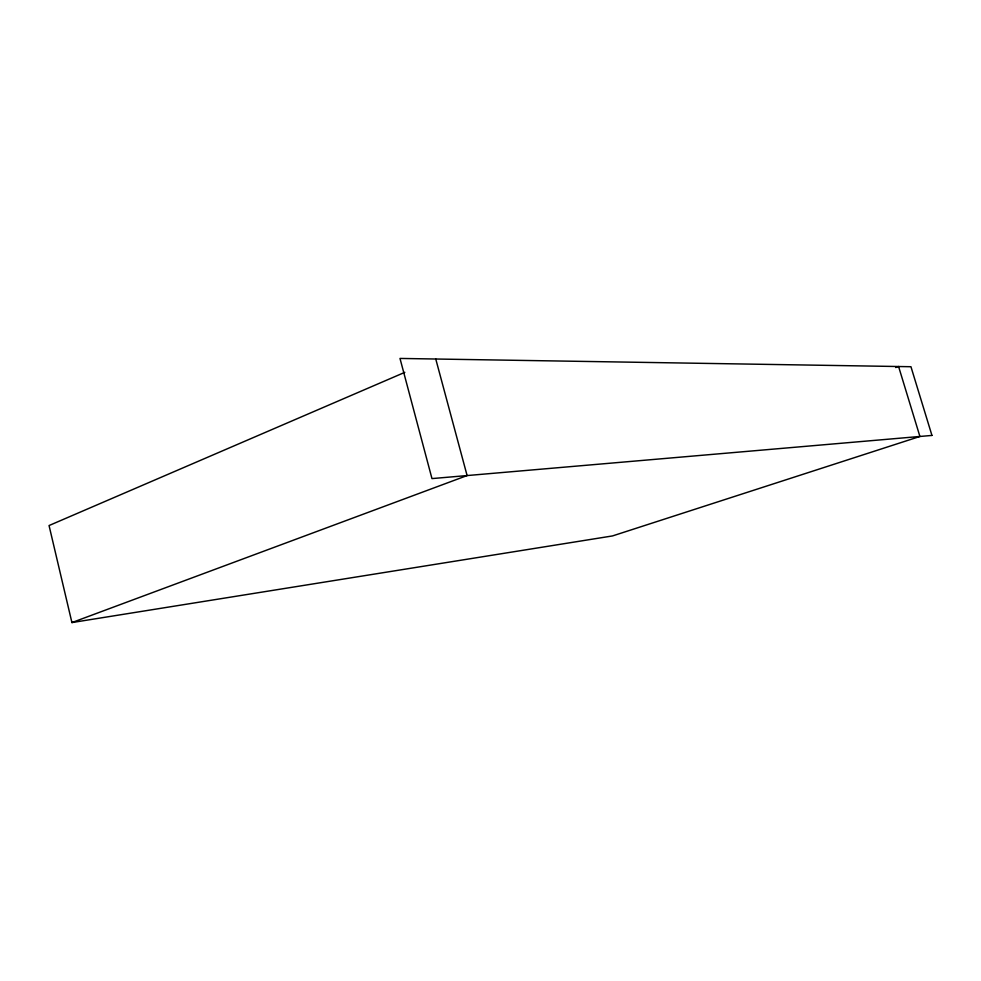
<?xml version="1.0" encoding="UTF-8"?>
<svg xmlns="http://www.w3.org/2000/svg" width="981" height="981" viewBox="0 0 981 981"><rect width="100%" height="100%" fill="white"/><g stroke="black" fill="none" stroke-linecap="round" stroke-linejoin="round"><path stroke-width="1.47" d="M404.822 372.339L49.05 525.546L71.92 622.567L612.5 535.933L919.908 436.471L898.584 366.526L895.69 367.544M71.92 622.567L467.103 475.564L435.76 359.021M931.95 435.429L431.971 478.593L399.99 358.433L910.944 366.722L931.95 435.429"/></g></svg>
